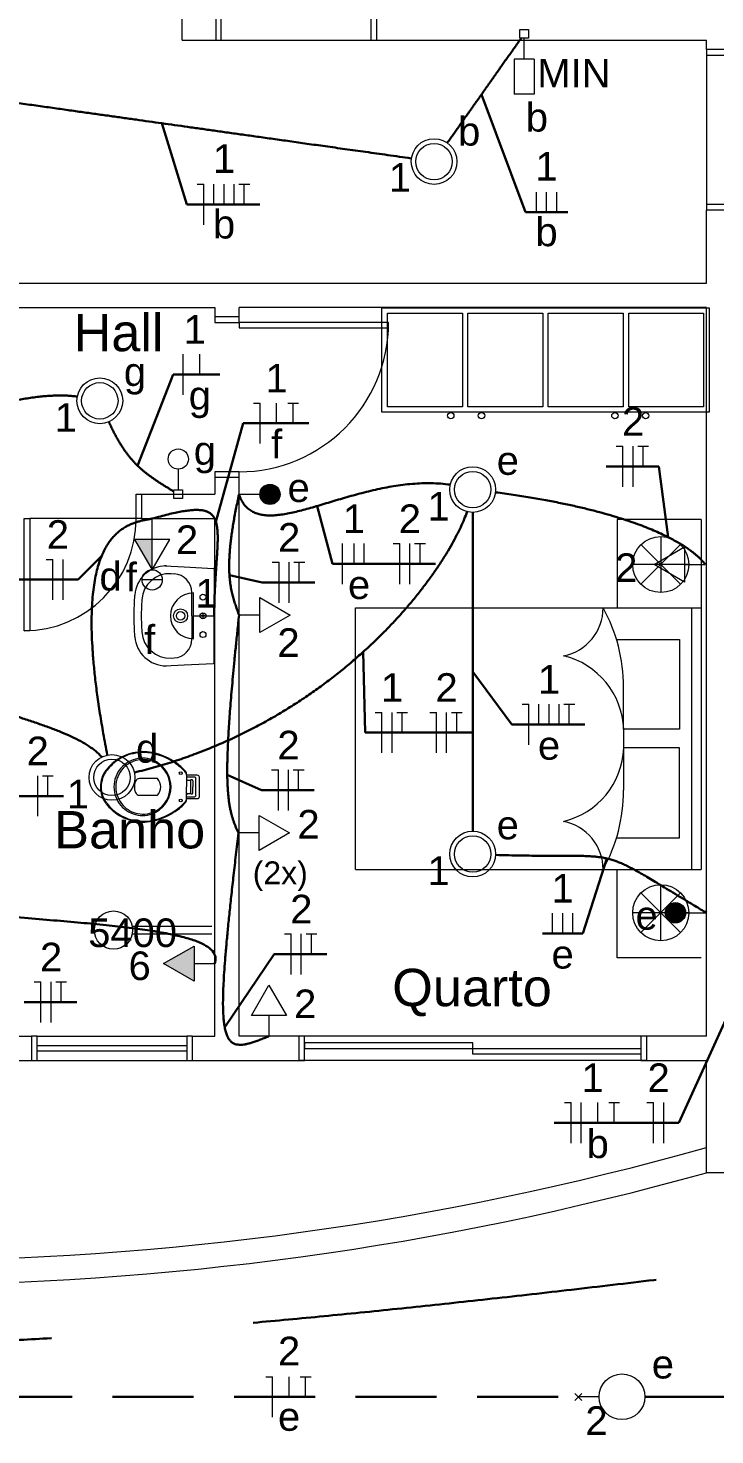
# Model space of a CAD drawing. Header units: inches. Extents: x 82 to 150, y -19 to 82.
# Drawn here: x 103.42 to 107.66, y 1.84 to 10.53 of the extents above; entities that cross this region are included whole.
import ezdxf
from ezdxf.enums import TextEntityAlignment as Align

# ---------------------------------------------------------------- set-up
doc = ezdxf.new("R2010")
doc.units = ezdxf.units.IN
doc.header["$MEASUREMENT"] = 0
doc.linetypes.add('Dashed', pattern=[0.75, 0.5, -0.25])
doc.linetypes.add('HIDDEN', pattern=[0.375, 0.25, -0.125])
for name, color, linetype, lineweight in [('BASE', 7, 'Continuous', 5), ('EL-Condutos', 8, 'Continuous', 30), ('EL-Fios', 1, 'Continuous', 20), ('EL-Textos fios', 7, 'Continuous', 30), ('EL-Textos pontos', 5, 'Continuous', 30), ('MOVEIS', 253, 'Continuous', 20), ('P-SIMBOL', 5, 'Continuous', 20), ('TEXTO', 7, 'Continuous', 20)]:
    doc.layers.add(name, color=color, linetype=linetype, lineweight=lineweight)
doc.styles.add('Arial', font='arial.ttf')

msp = doc.modelspace()

# ---------------------------------------------------------------- hatches: boundary and pattern name
at = {"layer": 'P-SIMBOL', "linetype": 'Continuous'}
for points in [[(104.9127, 7.7101), (104.9127, 7.6476), (104.8502, 7.6476), (104.8507, 7.6573), (104.8562, 7.6743), (104.8622, 7.6848), (104.8692, 7.6928), (104.8797, 7.7008), (104.8927, 7.7069), (104.9057, 7.7098), (104.9127, 7.7096)], [(104.9127, 7.5851), (104.9127, 7.6476), (104.8502, 7.6476), (104.8507, 7.638), (104.8562, 7.621), (104.8622, 7.6105), (104.8692, 7.6025), (104.8797, 7.5945), (104.8927, 7.5884), (104.9057, 7.5855), (104.9127, 7.5857)], [(104.9127, 7.7101), (104.9127, 7.6476), (104.9752, 7.6476), (104.9747, 7.6573), (104.9692, 7.6743), (104.9632, 7.6848), (104.9562, 7.6928), (104.9457, 7.7008), (104.9327, 7.7069), (104.9197, 7.7098), (104.9127, 7.7096)], [(104.9127, 7.5851), (104.9127, 7.6476), (104.9752, 7.6476), (104.9747, 7.638), (104.9692, 7.621), (104.9632, 7.6105), (104.9562, 7.6025), (104.9457, 7.5945), (104.9327, 7.5884), (104.9197, 7.5855), (104.9127, 7.5857)], [(104.1855, 7.3697), (104.1855, 7.1822), (104.0772, 7.3697)], [(107.4152, 5.1272), (107.4152, 5.0647), (107.3527, 5.0647), (107.3532, 5.0744), (107.3587, 5.0913), (107.3647, 5.1018), (107.3717, 5.1098), (107.3822, 5.1178), (107.3952, 5.124), (107.4082, 5.1268), (107.4152, 5.1267)], [(107.4152, 5.1272), (107.4152, 5.0647), (107.4777, 5.0647), (107.4772, 5.0744), (107.4717, 5.0913), (107.4657, 5.1018), (107.4587, 5.1098), (107.4482, 5.1178), (107.4352, 5.124), (107.4222, 5.1268), (107.4152, 5.1267)], [(107.4152, 5.0022), (107.4152, 5.0647), (107.3527, 5.0647), (107.3532, 5.055), (107.3587, 5.0381), (107.3647, 5.0276), (107.3717, 5.0196), (107.3822, 5.0116), (107.3952, 5.0054), (107.4082, 5.0026), (107.4152, 5.0027)], [(107.4152, 5.0022), (107.4152, 5.0647), (107.4777, 5.0647), (107.4772, 5.055), (107.4717, 5.0381), (107.4657, 5.0276), (107.4587, 5.0196), (107.4482, 5.0116), (107.4352, 5.0054), (107.4222, 5.0026), (107.4152, 5.0027)], [(104.4437, 4.8588), (104.2562, 4.7505), (104.4437, 4.6423)]]:
    msp.add_hatch(color=256, dxfattribs=at).paths.add_polyline_path(points)

# ---------------------------------------------------------------- linework, layer by layer
at = {"layer": 'BASE'}
for p, q in [((104.3697, 10.4522), (104.3697, 15.5637)), ((104.5777, 10.6022), (104.5777, 10.4522)), ((105.5697, 10.6022), (105.5697, 10.4522)), ((104.3697, 10.4522), (104.5777, 10.4522)), ((104.5777, 10.4522), (105.5697, 10.4522)), ((105.5697, 10.4522), (107.6062, 10.4522)), ((107.6062, 10.3947), (107.6062, 10.4522)), ((107.7562, 10.3947), (107.6062, 10.3947)), ((107.6062, 10.3947), (107.6062, 9.4022)), ((107.6062, 8.9522), (107.6062, 9.4022)), ((107.7562, 9.4022), (107.6062, 9.4022)), ((101.2027, 8.9522), (107.6062, 8.9522)), ((101.2027, 8.8022), (104.5717, 8.8022)), ((104.5717, 8.8022), (104.5717, 8.7447)), ((107.6062, 8.8022), (104.7217, 8.8022)), ((104.7217, 8.7447), (104.7217, 8.8022)), ((107.6062, 4.3022), (107.6062, 8.8022)), ((107.6062, 4.3022), (107.6062, 8.8022)), ((104.7217, 8.7447), (104.5717, 8.7447)), ((104.5717, 7.7522), (104.5717, 7.6482)), ((104.7217, 7.7522), (104.5717, 7.7522)), ((104.7217, 4.3022), (104.7217, 7.7522)), ((104.1217, 7.6482), (104.5717, 7.6482)), ((104.1217, 7.4982), (104.1217, 7.6482)), ((104.1217, 7.4982), (103.4297, 7.4982)), ((104.1217, 7.4982), (104.5717, 7.4982)), ((104.5717, 4.3022), (104.5717, 7.4982)), ((103.3027, 4.3022), (103.4412, 4.3022)), ((103.4412, 4.3022), (103.4412, 4.1522)), ((104.4332, 4.3022), (104.5717, 4.3022)), ((104.4332, 4.3022), (104.4332, 4.1522)), ((105.0912, 4.3022), (104.7217, 4.3022)), ((105.0912, 4.3022), (105.0912, 4.1522)), ((107.6062, 4.3022), (107.2372, 4.3022)), ((107.2372, 4.3022), (107.2372, 4.1522)), ((102.7257, 4.1522), (103.4412, 4.1522)), ((104.4332, 4.1522), (105.0912, 4.1522)), ((107.2372, 4.1522), (105.0912, 4.1522)), ((107.2372, 4.1522), (107.6062, 4.1522)), ((107.6062, 3.4602), (107.6062, 4.1522)), ((107.6062, 3.4602), (107.6062, 4.1522)), ((107.6062, 3.4602), (107.9237, 3.4602))]:
    msp.add_line(p, q, dxfattribs=at)
at = {"layer": 'BASE', "linetype": 'Continuous'}
for p, q in [((103.4757, 4.3022), (104.3987, 4.3022)), ((107.2022, 4.3022), (105.1257, 4.3022)), ((103.4757, 4.1522), (104.3987, 4.1522)), ((107.2022, 4.1522), (105.1257, 4.1522))]:
    msp.add_line(p, q, dxfattribs=at)
for points in [[(104.5777, 10.4522), (104.6122, 10.4522), (104.6122, 10.6022), (104.5777, 10.6022)], [(105.5697, 10.6022), (105.5352, 10.6022), (105.5352, 10.4522), (105.5697, 10.4522)], [(107.6062, 10.3947), (107.6062, 10.3597), (107.7562, 10.3597), (107.7562, 10.3947)], [(107.7562, 9.4022), (107.7562, 9.4367), (107.6062, 9.4367), (107.6062, 9.4022)], [(104.5717, 8.7447), (104.5717, 8.7097), (104.7217, 8.7097), (104.7217, 8.7447)], [(104.7217, 7.7522), (104.7217, 7.7867), (104.5717, 7.7867), (104.5717, 7.7522)], [(104.1217, 7.4982), (104.0872, 7.4982), (104.0872, 7.6482), (104.1217, 7.6482)], [(103.4412, 4.1522), (103.4757, 4.1522), (103.4757, 4.3022), (103.4412, 4.3022)], [(104.4332, 4.3022), (104.3987, 4.3022), (104.3987, 4.1522), (104.4332, 4.1522)], [(105.0912, 4.1522), (105.1257, 4.1522), (105.1257, 4.3022), (105.0912, 4.3022)], [(107.2372, 4.3022), (107.2022, 4.3022), (107.2022, 4.1522), (107.2372, 4.1522)]]:
    msp.add_lwpolyline(points, dxfattribs=at)
for points in [[(104.7217, 8.7097), (104.7217, 8.6752), (105.6447, 8.6752), (105.6447, 8.7097), (104.7217, 8.7097), (104.7217, 8.7097)], [(103.3947, 7.4982), (103.4297, 7.4982), (103.4297, 6.8062), (103.3947, 6.8062), (103.3947, 7.4982), (103.3947, 7.4982)], [(105.1257, 4.2272), (106.1642, 4.2272), (106.1642, 4.2622), (105.1257, 4.2622), (105.1257, 4.2272), (105.1257, 4.2272)], [(103.4757, 4.2447), (104.3987, 4.2447), (104.3987, 4.2102), (103.4757, 4.2102), (103.4757, 4.2447), (103.4757, 4.2447)], [(106.1642, 4.2272), (107.2022, 4.2272), (107.2022, 4.1927), (106.1642, 4.1927), (106.1642, 4.2272), (106.1642, 4.2272)]]:
    msp.add_lwpolyline(points, close=True, dxfattribs=at)
for centre, radius in [((104.7217, 8.7097), 0.923), ((103.3947, 7.4982), 0.6923)]:
    msp.add_arc(centre, radius, 270, 0, dxfattribs=at)
at = {"layer": 'BASE'}
for radius, start, end in [(18.558, 254.235, 285.765), (18.708, 254.364, 285.636)]:
    msp.add_arc((102.5642, 21.4757), radius, start, end, dxfattribs=at)
at = {"layer": 'EL-Condutos', "linetype": 'Continuous'}
for points in [[(106.0067, 9.8171), (106.0252, 9.8434), (106.0428, 9.8684), (106.0596, 9.8922), (106.0757, 9.9149), (106.091, 9.9366), (106.1057, 9.9575), (106.1199, 9.9776), (106.1337, 9.997), (106.147, 10.0159), (106.16, 10.0343), (106.1727, 10.0524), (106.1853, 10.0702), (106.1978, 10.0879), (106.2102, 10.1055), (106.2227, 10.1231), (106.2352, 10.1409), (106.248, 10.159), (106.261, 10.1775), (106.2743, 10.1964), (106.2881, 10.2158), (106.3023, 10.236), (106.3171, 10.2569), (106.3324, 10.2787), (106.3485, 10.3014), (106.3653, 10.3253), (106.383, 10.3503), (106.4016, 10.3766), (106.4211, 10.4043), (106.4417, 10.4335), (106.4635, 10.4643)], [(102.7057, 10.1553), (102.8506, 10.1349), (102.9868, 10.1158), (103.1148, 10.0977), (103.2353, 10.0808), (103.349, 10.0648), (103.4564, 10.0497), (103.5581, 10.0354), (103.6549, 10.0217), (103.7473, 10.0087), (103.836, 9.9963), (103.9215, 9.9842), (104.0045, 9.9725), (104.0857, 9.9611), (104.1656, 9.9499), (104.2449, 9.9387), (104.3242, 9.9276), (104.4041, 9.9163), (104.4852, 9.9049), (104.5683, 9.8932), (104.6538, 9.8812), (104.7424, 9.8687), (104.8348, 9.8557), (104.9316, 9.8421), (105.0334, 9.8278), (105.1408, 9.8126), (105.2544, 9.7966), (105.375, 9.7797), (105.503, 9.7617), (105.6391, 9.7425), (105.784, 9.7221)], [(101.7843, 7.7243), (101.9066, 7.7679), (102.0232, 7.8094), (102.1344, 7.8487), (102.2403, 7.886), (102.341, 7.9212), (102.4368, 7.9544), (102.5279, 7.9857), (102.6144, 8.015), (102.6965, 8.0424), (102.7743, 8.068), (102.8482, 8.0918), (102.9182, 8.1138), (102.9845, 8.1341), (103.0473, 8.1527), (103.1068, 8.1696), (103.1632, 8.1849), (103.2166, 8.1987), (103.2672, 8.2109), (103.3152, 8.2216), (103.3609, 8.2309), (103.4043, 8.2387), (103.4456, 8.2451), (103.485, 8.2503), (103.5228, 8.2541), (103.559, 8.2566), (103.594, 8.2579), (103.6277, 8.2581), (103.6605, 8.2571), (103.6925, 8.2549), (103.7238, 8.2518)], [(103.9177, 8.0948), (103.9294, 8.07), (103.941, 8.0464), (103.9525, 8.0239), (103.964, 8.0026), (103.9754, 7.9824), (103.9868, 7.9633), (103.9982, 7.945), (104.0096, 7.9277), (104.0212, 7.9113), (104.0327, 7.8956), (104.0444, 7.8807), (104.0563, 7.8664), (104.0683, 7.8529), (104.0804, 7.8398), (104.0928, 7.8273), (104.1054, 7.8153), (104.1183, 7.8037), (104.1314, 7.7924), (104.1449, 7.7814), (104.1587, 7.7707), (104.1728, 7.7602), (104.1873, 7.7498), (104.2022, 7.7395), (104.2175, 7.7292), (104.2333, 7.7188), (104.2496, 7.7084), (104.2664, 7.6978), (104.2837, 7.6871), (104.3015, 7.676), (104.3199, 7.6647)], [(104.7217, 6.9027), (104.7166, 6.917), (104.7114, 6.9313), (104.7064, 6.9456), (104.7014, 6.96), (104.6965, 6.9746), (104.6918, 6.9894), (104.6873, 7.0046), (104.683, 7.0202), (104.679, 7.0364), (104.6752, 7.0531), (104.6719, 7.0706), (104.6689, 7.0888), (104.6663, 7.1079), (104.6642, 7.1279), (104.6625, 7.149), (104.6614, 7.1712), (104.6609, 7.1946), (104.6609, 7.2193), (104.6616, 7.2454), (104.6629, 7.2729), (104.665, 7.302), (104.6678, 7.3327), (104.6714, 7.3651), (104.6759, 7.3994), (104.6811, 7.4355), (104.6873, 7.4737), (104.6944, 7.5138), (104.7025, 7.5562), (104.7116, 7.6007), (104.7217, 7.6476)], [(106.0253, 7.7078), (105.9666, 7.7139), (105.908, 7.7166), (105.8495, 7.716), (105.7913, 7.7125), (105.7334, 7.7065), (105.676, 7.6982), (105.6192, 7.6879), (105.563, 7.6761), (105.5077, 7.6629), (105.4532, 7.6488), (105.3998, 7.6339), (105.3474, 7.6188), (105.2963, 7.6036), (105.2466, 7.5887), (105.1983, 7.5743), (105.1515, 7.5609), (105.1064, 7.5488), (105.0631, 7.5382), (105.0217, 7.5294), (104.9823, 7.5229), (104.945, 7.5188), (104.9099, 7.5176), (104.8771, 7.5196), (104.8467, 7.5249), (104.8189, 7.5341), (104.7937, 7.5473), (104.7713, 7.565), (104.7518, 7.5874), (104.7352, 7.6148), (104.7217, 7.6476)], [(106.3051, 7.6601), (106.4143, 7.6448), (106.5173, 7.6287), (106.6143, 7.6118), (106.7055, 7.5941), (106.7911, 7.5759), (106.8711, 7.5571), (106.9458, 7.538), (107.0154, 7.5185), (107.08, 7.4988), (107.1399, 7.4791), (107.1951, 7.4593), (107.2459, 7.4396), (107.2924, 7.4201), (107.3348, 7.4009), (107.3733, 7.3821), (107.408, 7.3638), (107.4392, 7.346), (107.467, 7.329), (107.4915, 7.3128), (107.513, 7.2974), (107.5317, 7.283), (107.5476, 7.2698), (107.561, 7.2577), (107.5721, 7.2469), (107.581, 7.2375), (107.5878, 7.2295), (107.5929, 7.2232), (107.5963, 7.2186), (107.5982, 7.2157), (107.5988, 7.2147)], [(101.6925, 7.5428), (101.737, 7.4254), (101.7879, 7.316), (101.8447, 7.2144), (101.907, 7.1201), (101.9742, 7.0328), (102.046, 6.9521), (102.1217, 6.8777), (102.201, 6.8091), (102.2834, 6.746), (102.3683, 6.688), (102.4554, 6.6348), (102.544, 6.5859), (102.6339, 6.541), (102.7243, 6.4998), (102.815, 6.4618), (102.9054, 6.4266), (102.9951, 6.394), (103.0835, 6.3635), (103.1702, 6.3348), (103.2547, 6.3074), (103.3365, 6.281), (103.4152, 6.2553), (103.4902, 6.2298), (103.5612, 6.2043), (103.6275, 6.1782), (103.6888, 6.1513), (103.7446, 6.1231), (103.7943, 6.0933), (103.8376, 6.0616), (103.8738, 6.0275)], [(103.9086, 6.0401), (103.884, 6.1715), (103.8633, 6.2946), (103.8464, 6.4097), (103.833, 6.517), (103.823, 6.6168), (103.8162, 6.7094), (103.8124, 6.7951), (103.8116, 6.8741), (103.8135, 6.9468), (103.8179, 7.0134), (103.8247, 7.0741), (103.8338, 7.1294), (103.8449, 7.1794), (103.8578, 7.2244), (103.8725, 7.2648), (103.8888, 7.3007), (103.9064, 7.3325), (103.9252, 7.3605), (103.9451, 7.3849), (103.9659, 7.406), (103.9874, 7.4242), (104.0095, 7.4396), (104.0319, 7.4525), (104.0545, 7.4633), (104.0772, 7.4722), (104.0998, 7.4795), (104.122, 7.4854), (104.1439, 7.4904), (104.1651, 7.4945), (104.1855, 7.4982)], [(104.0766, 5.9305), (104.1939, 5.9611), (104.3079, 5.9953), (104.4186, 6.0331), (104.5261, 6.0741), (104.6303, 6.1181), (104.7312, 6.165), (104.8287, 6.2144), (104.923, 6.2662), (105.0139, 6.3201), (105.1014, 6.3759), (105.1856, 6.4333), (105.2663, 6.4922), (105.3437, 6.5524), (105.4178, 6.6135), (105.4883, 6.6754), (105.5555, 6.7378), (105.6192, 6.8005), (105.6795, 6.8634), (105.7363, 6.926), (105.7897, 6.9883), (105.8395, 7.0501), (105.8859, 7.1109), (105.9288, 7.1708), (105.9681, 7.2293), (106.0039, 7.2864), (106.0362, 7.3417), (106.0649, 7.3951), (106.0901, 7.4462), (106.1116, 7.495), (106.1296, 7.5411)], [(104.1855, 7.4982), (104.2368, 7.5121), (104.2838, 7.524), (104.3266, 7.5338), (104.3653, 7.5415), (104.4002, 7.547), (104.4315, 7.5504), (104.4593, 7.5515), (104.4838, 7.5505), (104.5053, 7.5471), (104.5238, 7.5414), (104.5396, 7.5335), (104.5529, 7.5231), (104.5638, 7.5104), (104.5725, 7.4952), (104.5792, 7.4776), (104.5842, 7.4575), (104.5875, 7.4349), (104.5894, 7.4097), (104.5901, 7.382), (104.5897, 7.3516), (104.5884, 7.3186), (104.5865, 7.283), (104.584, 7.2446), (104.5812, 7.2035), (104.5783, 7.1596), (104.5754, 7.113), (104.5728, 7.0635), (104.5706, 7.0111), (104.569, 6.9559), (104.5682, 6.8977)], [(106.164, 7.5371), (106.164, 7.4457), (106.164, 7.3596), (106.164, 7.2784), (106.164, 7.2018), (106.164, 7.1295), (106.164, 7.0609), (106.164, 6.9957), (106.164, 6.9336), (106.164, 6.8742), (106.164, 6.817), (106.164, 6.7618), (106.164, 6.7081), (106.164, 6.6555), (106.164, 6.6037), (106.164, 6.5522), (106.164, 6.5008), (106.164, 6.449), (106.164, 6.3964), (106.164, 6.3426), (106.164, 6.2874), (106.164, 6.2302), (106.164, 6.1708), (106.164, 6.1087), (106.164, 6.0436), (106.164, 5.975), (106.164, 5.9026), (106.164, 5.826), (106.164, 5.7449), (106.164, 5.6587), (106.164, 5.5673)], [(104.7217, 6.9026), (104.7115, 6.8047), (104.702, 6.7122), (104.6934, 6.6249), (104.6857, 6.5427), (104.6787, 6.4653), (104.6725, 6.3925), (104.667, 6.3243), (104.6623, 6.2603), (104.6583, 6.2004), (104.6551, 6.1445), (104.6525, 6.0922), (104.6506, 6.0435), (104.6495, 5.9982), (104.6489, 5.956), (104.649, 5.9168), (104.6498, 5.8803), (104.6511, 5.8465), (104.6531, 5.8151), (104.6557, 5.7859), (104.6588, 5.7587), (104.6625, 5.7334), (104.6667, 5.7097), (104.6714, 5.6875), (104.6767, 5.6666), (104.6825, 5.6468), (104.6887, 5.6279), (104.6954, 5.6097), (104.7026, 5.592), (104.7102, 5.5747), (104.7182, 5.5575)], [(104.5717, 4.7505), (104.5754, 4.7921), (104.557, 4.8287), (104.5177, 4.8608), (104.4586, 4.889), (104.3806, 4.9136), (104.2849, 4.9353), (104.1725, 4.9546), (104.0445, 4.972), (103.9019, 4.988), (103.7458, 5.0031), (103.5773, 5.0178), (103.3974, 5.0327), (103.2072, 5.0483), (103.0077, 5.0651), (102.8001, 5.0836), (102.5853, 5.1043), (102.3645, 5.1277), (102.1387, 5.1544), (101.9089, 5.1849), (101.6763, 5.2197), (101.4419, 5.2593), (101.2067, 5.3042), (100.9718, 5.355), (100.7383, 5.4122), (100.5073, 5.4762), (100.2797, 5.5476), (100.0567, 5.627), (99.8393, 5.7148), (99.6286, 5.8115), (99.4257, 5.9177)], [(104.7182, 5.5575), (104.7023, 5.4217), (104.6879, 5.2952), (104.6748, 5.1776), (104.6631, 5.0687), (104.6529, 4.9682), (104.6442, 4.8757), (104.6369, 4.791), (104.6311, 4.7138), (104.6268, 4.6437), (104.624, 4.5805), (104.6227, 4.5239), (104.6229, 4.4736), (104.6248, 4.4293), (104.6281, 4.3907), (104.6331, 4.3574), (104.6396, 4.3292), (104.6478, 4.3058), (104.6576, 4.287), (104.669, 4.2723), (104.682, 4.2615), (104.6968, 4.2543), (104.7132, 4.2504), (104.7312, 4.2495), (104.751, 4.2513), (104.7726, 4.2555), (104.7958, 4.2618), (104.8208, 4.2699), (104.8476, 4.2796), (104.8761, 4.2904), (104.9065, 4.3022)], [(106.3049, 5.4218), (106.3865, 5.4196), (106.4609, 5.418), (106.5287, 5.4171), (106.5903, 5.4167), (106.6462, 5.4165), (106.6969, 5.4166), (106.7429, 5.4166), (106.7846, 5.4164), (106.8226, 5.416), (106.8573, 5.4151), (106.8892, 5.4135), (106.9188, 5.4112), (106.9465, 5.408), (106.9729, 5.4037), (106.9985, 5.3982), (107.0236, 5.3914), (107.0489, 5.3829), (107.0748, 5.3728), (107.1017, 5.3609), (107.1301, 5.347), (107.1606, 5.3309), (107.1936, 5.3126), (107.2296, 5.2918), (107.2691, 5.2683), (107.3126, 5.2422), (107.3605, 5.2131), (107.4133, 5.181), (107.4716, 5.1456), (107.5357, 5.1069), (107.6062, 5.0647)]]:
    msp.add_spline(points, degree=3, dxfattribs=at)
at = {"layer": 'EL-Condutos', "linetype": 'HIDDEN', "ltscale": 10}
msp.add_spline([(97.3678, 2.9845), (97.6934, 2.9005), (98.0145, 2.8233), (98.3321, 2.7526), (98.6471, 2.6886), (98.9604, 2.6309), (99.2729, 2.5796), (99.5855, 2.5346), (99.8992, 2.4957), (100.2148, 2.4628), (100.5334, 2.4359), (100.8557, 2.4149), (101.1828, 2.3996), (101.5156, 2.3901), (101.8549, 2.386), (102.2017, 2.3875), (102.557, 2.3944), (102.9215, 2.4065), (103.2963, 2.4238), (103.6823, 2.4462), (104.0804, 2.4736), (104.4914, 2.5059), (104.9164, 2.5431), (105.3563, 2.5849), (105.8119, 2.6313), (106.2842, 2.6823), (106.7741, 2.7376), (107.2825, 2.7973), (107.8104, 2.8612), (108.3586, 2.9293), (108.9281, 3.0014)], degree=3, dxfattribs=at)
at = {"layer": 'EL-Condutos', "linetype": 'Dashed'}
for points in [[(103.1907, 2.0756), (103.3475, 2.0756), (103.4953, 2.0756), (103.6345, 2.0756), (103.7661, 2.0756), (103.8907, 2.0756), (104.0089, 2.0756), (104.1216, 2.0756), (104.2294, 2.0756), (104.3331, 2.0756), (104.4333, 2.0756), (104.5308, 2.0756), (104.6263, 2.0756), (104.7205, 2.0756), (104.8141, 2.0756), (104.9079, 2.0756), (105.0025, 2.0756), (105.0986, 2.0756), (105.1971, 2.0756), (105.2985, 2.0756), (105.4036, 2.0756), (105.5132, 2.0756), (105.6278, 2.0756), (105.7484, 2.0756), (105.8755, 2.0756), (106.0098, 2.0756), (106.1522, 2.0756), (106.3032, 2.0756), (106.4637, 2.0756), (106.6343, 2.0756), (106.8158, 2.0756)], [(107.229, 2.0756), (107.3858, 2.0756), (107.5336, 2.0756), (107.6728, 2.0756), (107.8044, 2.0756), (107.929, 2.0756), (108.0472, 2.0756), (108.1599, 2.0756), (108.2677, 2.0756), (108.3714, 2.0756), (108.4716, 2.0756), (108.5691, 2.0756), (108.6646, 2.0756), (108.7588, 2.0756), (108.8524, 2.0756), (108.9462, 2.0756), (109.0408, 2.0756), (109.1369, 2.0756), (109.2354, 2.0756), (109.3368, 2.0756), (109.4419, 2.0756), (109.5515, 2.0756), (109.6661, 2.0756), (109.7867, 2.0756), (109.9138, 2.0756), (110.0481, 2.0756), (110.1905, 2.0756), (110.3415, 2.0756), (110.502, 2.0756), (110.6726, 2.0756), (110.8541, 2.0756)]]:
    msp.add_spline(points, degree=3, dxfattribs=at)
at = {"layer": 'EL-Fios', "color": 5}
for p, q in [((104.4625, 9.562), (104.5042, 9.562)), ((104.5042, 9.312), (104.5042, 9.562)), ((104.5667, 9.437), (104.5667, 9.562)), ((104.6292, 9.437), (104.6292, 9.562)), ((104.6917, 9.437), (104.6917, 9.562)), ((104.7208, 9.562), (104.7875, 9.562)), ((104.7542, 9.437), (104.7542, 9.562)), ((106.5572, 9.3893), (106.5572, 9.5143)), ((106.6197, 9.3893), (106.6197, 9.5143)), ((106.6822, 9.3893), (106.6822, 9.5143)), ((104.3777, 8.2626), (104.3777, 8.5126)), ((104.4795, 8.3876), (104.4795, 8.5126)), ((104.8103, 8.2115), (104.852, 8.2115)), ((104.852, 7.9615), (104.852, 8.2115)), ((104.9538, 8.0865), (104.9538, 8.2115)), ((105.0223, 8.2115), (105.089, 8.2115)), ((105.0557, 8.0865), (105.0557, 8.2115)), ((107.05, 7.9444), (107.0916, 7.9444)), ((107.0916, 7.6944), (107.0916, 7.9444)), ((107.1541, 7.6944), (107.1541, 7.9444)), ((107.1833, 7.9444), (107.25, 7.9444)), ((107.2166, 7.8194), (107.2166, 7.9444)), ((105.3607, 7.0939), (105.3607, 7.3439)), ((105.4313, 7.2189), (105.4313, 7.3439)), ((105.4938, 7.2189), (105.4938, 7.3439)), ((105.672, 7.3439), (105.7137, 7.3439)), ((105.7137, 7.0939), (105.7137, 7.3439)), ((105.7762, 7.0939), (105.7762, 7.3439)), ((105.8053, 7.3439), (105.872, 7.3439)), ((105.8387, 7.2189), (105.8387, 7.3439)), ((103.5309, 7.2462), (103.5726, 7.2462)), ((103.5726, 6.9962), (103.5726, 7.2462)), ((103.6351, 6.9962), (103.6351, 7.2462)), ((104.9269, 7.229), (104.9686, 7.229)), ((104.9686, 6.979), (104.9686, 7.229)), ((105.0311, 6.979), (105.0311, 7.229)), ((105.0603, 7.229), (105.1269, 7.229)), ((105.0936, 7.104), (105.0936, 7.229)), ((106.4685, 6.3518), (106.5102, 6.3518)), ((106.5102, 6.1018), (106.5102, 6.3518)), ((106.5727, 6.2268), (106.5727, 6.3518)), ((106.6352, 6.2268), (106.6352, 6.3518)), ((106.6977, 6.2268), (106.6977, 6.3518)), ((106.7269, 6.3518), (106.7935, 6.3518)), ((106.7602, 6.2268), (106.7602, 6.3518)), ((105.5619, 6.3017), (105.6036, 6.3017)), ((105.6036, 6.0517), (105.6036, 6.3017)), ((105.6661, 6.0517), (105.6661, 6.3017)), ((105.6952, 6.3017), (105.7619, 6.3017)), ((105.7286, 6.1767), (105.7286, 6.3017)), ((105.8987, 6.3017), (105.9404, 6.3017)), ((105.9404, 6.0517), (105.9404, 6.3017)), ((106.0029, 6.0517), (106.0029, 6.3017)), ((106.0321, 6.3017), (106.0987, 6.3017)), ((106.0654, 6.1767), (106.0654, 6.3017)), ((103.4792, 5.6601), (103.4792, 5.9101)), ((103.5084, 5.9101), (103.5751, 5.9101)), ((103.5417, 5.7851), (103.5417, 5.9101)), ((104.923, 5.9462), (104.9646, 5.9462)), ((104.9646, 5.6962), (104.9646, 5.9462)), ((105.0271, 5.6962), (105.0271, 5.9462)), ((105.0563, 5.9462), (105.123, 5.9462)), ((105.0896, 5.8212), (105.0896, 5.9462)), ((106.6569, 4.9374), (106.6569, 5.0624)), ((106.7194, 4.9374), (106.7194, 5.0624)), ((106.7819, 4.9374), (106.7819, 5.0624)), ((105.0019, 4.9338), (105.0436, 4.9338)), ((105.0436, 4.6838), (105.0436, 4.9338)), ((105.1061, 4.6838), (105.1061, 4.9338)), ((105.1353, 4.9338), (105.2019, 4.9338)), ((105.1686, 4.8088), (105.1686, 4.9338)), ((103.4575, 4.6379), (103.4991, 4.6379)), ((103.4991, 4.3879), (103.4991, 4.6379)), ((103.5616, 4.3879), (103.5616, 4.6379)), ((103.5908, 4.6379), (103.6575, 4.6379)), ((103.6241, 4.5129), (103.6241, 4.6379)), ((106.7296, 3.8928), (106.7712, 3.8928)), ((106.7712, 3.6428), (106.7712, 3.8928)), ((106.8337, 3.6428), (106.8337, 3.8928)), ((106.9356, 3.7678), (106.9356, 3.8928)), ((107.0041, 3.8928), (107.0708, 3.8928)), ((107.0374, 3.7678), (107.0374, 3.8928)), ((107.2388, 3.8928), (107.2805, 3.8928)), ((107.2805, 3.6428), (107.2805, 3.8928)), ((107.343, 3.6428), (107.343, 3.8928)), ((104.8873, 2.2006), (104.929, 2.2006)), ((104.929, 1.9506), (104.929, 2.2006)), ((105.0308, 2.0756), (105.0308, 2.2006)), ((105.0993, 2.2006), (105.166, 2.2006)), ((105.1327, 2.0756), (105.1327, 2.2006))]:
    msp.add_line(p, q, dxfattribs=at)
at = {"layer": 'EL-Textos fios'}
for p, q in [((106.2181, 10.1167), (106.4888, 9.3893)), ((104.2449, 9.9387), (104.4, 9.437)), ((104.4, 9.437), (104.85, 9.437)), ((106.4888, 9.3893), (106.7505, 9.3893)), ((104.0956, 7.8247), (104.3152, 8.3876)), ((104.3152, 8.3876), (104.6038, 8.3876)), ((104.5792, 7.4776), (104.7478, 8.0865)), ((104.7478, 8.0865), (105.1515, 8.0865)), ((107.3125, 7.8194), (106.9875, 7.8194)), ((107.3701, 7.3837), (107.3125, 7.8194)), ((105.2034, 7.5758), (105.2982, 7.2189)), ((103.8728, 7.2654), (103.7281, 7.1212)), ((105.2982, 7.2189), (105.9345, 7.2189)), ((104.6625, 7.149), (104.8644, 7.104)), ((103.7281, 7.1212), (102.9592, 7.1212)), ((104.8644, 7.104), (105.1894, 7.104)), ((105.4883, 6.6754), (105.4994, 6.1767)), ((106.164, 6.5522), (106.406, 6.2268)), ((105.4994, 6.1767), (106.1612, 6.1767)), ((106.406, 6.2268), (106.856, 6.2268)), ((104.649, 5.9168), (104.8605, 5.8212)), ((104.8605, 5.8212), (105.1855, 5.8212)), ((108.3874, 5.8654), (107.436, 3.7678)), ((103.3126, 5.7851), (103.6376, 5.7851)), ((106.9923, 5.3997), (106.8444, 4.9374)), ((106.8444, 4.9374), (106.5944, 4.9374)), ((104.6331, 4.3574), (104.9394, 4.8088)), ((104.9394, 4.8088), (105.2644, 4.8088)), ((103.395, 4.5129), (103.72, 4.5129)), ((107.436, 3.7678), (106.6671, 3.7678))]:
    msp.add_line(p, q, dxfattribs=at)
at = {"layer": 'MOVEIS'}
for p, q in [((107.0552, 7.4932), (107.0552, 6.9472)), ((107.5747, 7.4932), (107.0552, 7.4932)), ((107.5747, 7.4932), (107.5747, 5.3322)), ((107.5747, 7.4932), (107.5747, 7.3147)), ((107.3247, 7.3877), (107.3247, 7.0417)), ((107.4472, 7.0927), (107.2027, 7.3372)), ((107.4472, 7.3372), (107.2027, 7.0927)), ((107.4977, 7.2147), (107.1517, 7.2147)), ((104.2632, 7.2062), (104.3837, 7.2002)), ((104.2732, 7.2062), (104.2632, 7.2062)), ((104.3032, 7.1582), (104.3207, 7.1572)), ((104.3837, 7.2002), (104.5632, 7.1907)), ((104.5682, 7.1852), (104.5682, 6.8977)), ((104.4302, 6.8977), (104.4302, 7.0417)), ((104.4302, 6.8977), (104.4302, 6.7532)), ((104.5107, 6.8977), (104.4877, 6.8977)), ((104.4992, 6.9092), (104.4992, 6.8862)), ((104.5682, 6.6102), (104.5682, 6.8977)), ((105.4402, 5.3322), (105.4402, 6.9472)), ((105.4402, 6.9472), (107.5747, 6.9472)), ((107.5172, 5.3322), (107.5172, 6.9472)), ((107.0512, 6.7527), (107.4412, 6.7527)), ((107.4412, 6.7527), (107.4412, 6.1972)), ((104.3032, 6.6372), (104.3207, 6.6382)), ((104.3837, 6.5952), (104.5632, 6.6042)), ((104.2632, 6.5892), (104.3837, 6.5952)), ((107.0947, 6.1972), (107.0947, 6.4582)), ((107.4412, 6.1972), (107.0947, 6.1972)), ((107.0947, 6.1972), (107.0947, 5.8212)), ((107.4412, 6.0822), (107.0947, 6.0822)), ((107.4412, 5.5267), (107.4412, 6.0822)), ((104.3967, 5.9217), (104.3967, 5.9277)), ((104.3967, 5.9142), (104.3967, 5.9217)), ((104.3967, 5.9142), (104.3967, 5.8417)), ((104.4637, 5.9142), (104.3967, 5.9142)), ((104.2187, 5.8932), (104.1082, 5.8932)), ((104.4472, 5.9027), (104.3967, 5.9027)), ((104.3967, 5.7697), (104.3967, 5.8417)), ((104.4057, 5.8837), (104.4187, 5.8837)), ((104.4237, 5.8417), (104.4237, 5.8827)), ((104.4237, 5.8007), (104.4237, 5.8417)), ((104.4367, 5.8782), (104.4367, 5.8417)), ((104.4367, 5.8057), (104.4367, 5.8417)), ((104.4557, 5.8417), (104.4557, 5.8937)), ((104.4557, 5.7902), (104.4557, 5.8417)), ((104.4772, 5.8417), (104.4772, 5.9012)), ((104.4772, 5.7827), (104.4772, 5.8417)), ((104.1082, 5.7907), (104.2187, 5.7907)), ((104.3967, 5.7812), (104.4472, 5.7812)), ((104.3967, 5.7697), (104.4637, 5.7697)), ((104.3967, 5.7622), (104.3967, 5.7697)), ((104.3967, 5.7557), (104.3967, 5.7622)), ((104.4057, 5.8002), (104.4187, 5.8002)), ((107.0512, 5.5267), (107.4412, 5.5267)), ((105.4402, 5.3322), (107.5747, 5.3322)), ((107.0552, 4.7862), (107.0552, 5.3322)), ((107.3247, 4.8917), (107.3247, 5.2377)), ((107.4472, 4.9422), (107.2027, 5.1872)), ((107.4472, 5.1872), (107.2027, 4.9422)), ((107.4977, 5.0647), (107.1517, 5.0647)), ((104.5532, 4.9807), (104.0627, 4.9807)), ((104.0627, 4.9347), (104.5532, 4.9347)), ((107.5747, 4.7862), (107.0552, 4.7862))]:
    msp.add_line(p, q, dxfattribs=at)
for points in [[(107.6232, 8.8002), (107.6232, 8.1542), (105.6037, 8.1542), (105.6037, 8.8002), (107.6232, 8.8002), (107.6232, 8.8002)], [(106.1002, 8.7657), (106.1002, 8.1887), (105.6387, 8.1887), (105.6387, 8.7657), (106.1002, 8.7657), (106.1002, 8.7657)], [(106.5962, 8.7657), (106.5962, 8.1887), (106.1347, 8.1887), (106.1347, 8.7657), (106.5962, 8.7657), (106.5962, 8.7657)], [(107.0922, 8.7657), (107.0922, 8.1887), (106.6307, 8.1887), (106.6307, 8.7657), (107.0922, 8.7657), (107.0922, 8.7657)], [(107.5882, 8.7657), (107.5882, 8.1887), (107.1267, 8.1887), (107.1267, 8.7657), (107.5882, 8.7657), (107.5882, 8.7657)]]:
    msp.add_lwpolyline(points, close=True, dxfattribs=at)
for centre, radius in [((106.0287, 8.1332), 0.0196), ((106.2182, 8.1332), 0.0196), ((107.0417, 8.1332), 0.0196), ((107.2312, 8.1332), 0.0196), ((107.3247, 7.2147), 0.1731), ((104.4992, 7.0132), 0.0185), ((104.3607, 6.8977), 0.0433), ((104.3607, 6.8977), 0.026), ((104.4992, 6.8977), 0.0185), ((104.4992, 6.7822), 0.0185), ((104.3617, 5.9262), 0.00865), ((104.3617, 5.7577), 0.00865), ((107.3247, 5.0647), 0.1731), ((103.9467, 4.9577), 0.1181)]:
    msp.add_circle(centre, radius, dxfattribs=at)
for centre, radius, start, end in [((104.2732, 7.0102), 0.1961, 90, 175.302), ((104.2942, 6.9852), 0.1731, 87.0582, 176.284), ((104.3147, 7.0417), 0.1154, 0, 87.0582), ((104.5627, 7.1852), 0.00577, 0, 87.0582), ((105.6417, 6.8977), 1.5696, 175.302, 180), ((105.6417, 6.8977), 1.5235, 176.284, 180), ((105.6417, 6.8977), 1.5696, 180, 184.698), ((105.6417, 6.8977), 1.5235, 180, 183.716), ((106.6672, 6.9472), 0.3019, 281.064, 0.05048), ((106.0827, 6.4582), 1.0124, 0, 28.8881), ((104.2942, 6.8102), 0.1731, 183.716, 272.942), ((104.2732, 6.7852), 0.1961, 184.698, 270), ((104.3147, 6.7532), 0.1154, 272.942, 0), ((104.5627, 6.6102), 0.00577, 272.942, 0), ((106.6122, 6.1802), 0.4841, 2.06427, 76.5578), ((106.6122, 6.0997), 0.4841, 283.442, 357.936), ((104.1437, 5.7547), 0.3093, 121.681, 141.84), ((104.1437, 5.7547), 0.3041, 121.686, 141.83), ((104.1287, 5.7727), 0.2861, 96.483, 121.073), ((104.1287, 5.7727), 0.281, 96.4778, 121.067), ((104.1282, 5.8382), 0.1806, 100.028, 138.778), ((104.1277, 5.8442), 0.1658, 100.808, 136.926), ((104.1307, 5.7787), 0.2807, 73.2378, 97.0453), ((104.1287, 5.8427), 0.1675, 60.1948, 101.066), ((104.1272, 5.8507), 0.1682, 59.7019, 100.446), ((104.1307, 5.7787), 0.2755, 84.2407, 97.0506), ((104.1102, 5.6742), 0.3816, 55.8497, 82.7065), ((104.1237, 5.8412), 0.1781, 0.24878, 60.3441), ((104.1102, 5.6742), 0.3868, 55.8476, 74.7475), ((104.1182, 5.6892), 0.3697, 41.9479, 55.5381), ((104.0377, 5.8422), 0.1719, 143.002, 180.128), ((104.0377, 5.8422), 0.1667, 143.02, 180.128), ((104.1262, 5.8422), 0.1768, 139.336, 180.055), ((104.1252, 5.8437), 0.164, 136.228, 180.664), ((104.1282, 5.8422), 0.168, 359.888, 60.0886), ((104.1182, 5.6892), 0.3645, 40.7546, 55.5359), ((104.3847, 5.9282), 0.0117, 358.309, 45.2439), ((104.3857, 5.9207), 0.0109, 6.98801, 38.6516), ((104.4637, 5.9002), 0.0136, 3.68018, 91.2989), ((104.0377, 5.8417), 0.1719, 179.872, 216.998), ((104.0377, 5.8417), 0.1667, 179.872, 216.98), ((104.1262, 5.8417), 0.1768, 179.945, 220.664), ((104.1252, 5.8402), 0.164, 179.336, 223.772), ((104.1732, 5.8417), 0.0976, 159.222, 200.778), ((104.1077, 5.8652), 0.0278, 89.1095, 156.49), ((104.1237, 5.8427), 0.1781, 299.656, 359.751), ((104.1282, 5.8417), 0.168, 299.911, 0.11224), ((104.1592, 5.8417), 0.0788, 319.312, 40.6882), ((104.4062, 5.8932), 0.0096, 184.718, 267.985), ((104.4177, 5.8972), 0.0137, 274.052, 294.02), ((104.4282, 5.8702), 0.0151, 70.6125, 109.658), ((104.4307, 5.8782), 0.00683, 43.936, 67.4017), ((104.4292, 5.8787), 0.00769, 357.957, 36.1023), ((104.4477, 5.8942), 0.0084, 358.275, 91.725), ((106.0827, 5.8212), 1.0124, 331.112, 0), ((104.1437, 5.9292), 0.3093, 218.16, 238.319), ((104.1437, 5.9292), 0.3041, 218.17, 238.314), ((104.1077, 5.8182), 0.0278, 203.51, 270.891), ((104.1182, 5.9942), 0.3645, 304.464, 319.245), ((104.1182, 5.9942), 0.3697, 304.462, 318.052), ((104.3847, 5.7557), 0.0117, 314.756, 1.69141), ((104.3857, 5.7632), 0.0109, 321.348, 353.012), ((104.4062, 5.7907), 0.0096, 92.0149, 175.282), ((104.4177, 5.7867), 0.0137, 65.9796, 85.9479), ((104.4282, 5.8132), 0.0151, 250.342, 289.388), ((104.4307, 5.8057), 0.00683, 292.598, 316.064), ((104.4292, 5.8052), 0.00769, 323.898, 2.04285), ((104.4477, 5.7897), 0.0084, 268.275, 1.72504), ((104.4637, 5.7832), 0.0136, 268.701, 356.32), ((104.1287, 5.9112), 0.2861, 238.927, 263.517), ((104.1287, 5.9112), 0.281, 238.933, 263.522), ((104.1282, 5.8457), 0.1806, 221.222, 259.972), ((104.1277, 5.8397), 0.1658, 223.074, 259.192), ((104.1287, 5.8412), 0.1675, 258.934, 299.805), ((104.1272, 5.8332), 0.1682, 259.554, 300.298), ((104.1102, 6.0097), 0.3816, 277.293, 304.15), ((104.1102, 6.0097), 0.3868, 285.252, 304.152), ((104.1307, 5.9052), 0.2807, 262.955, 286.762), ((104.1307, 5.9052), 0.2755, 262.949, 275.759), ((106.6672, 5.3322), 0.3019, 359.95, 78.936)]:
    msp.add_arc(centre, radius, start, end, dxfattribs=at)
at = {"layer": 'P-SIMBOL'}
for p, q in [((106.4554, 10.5169), (106.5084, 10.5169)), ((106.4554, 10.4639), (106.4554, 10.5169)), ((106.5084, 10.5169), (106.5084, 10.4639)), ((106.5084, 10.4639), (106.4554, 10.4639)), ((106.4819, 10.3354), (106.4819, 10.4639)), ((106.5434, 10.3354), (106.4204, 10.3354)), ((106.5434, 10.3354), (106.4204, 10.3354)), ((106.4204, 10.3354), (106.4204, 10.1189)), ((106.4204, 10.3354), (106.4204, 10.1189)), ((106.5434, 10.3354), (106.5434, 10.1189)), ((106.5434, 10.3354), (106.5434, 10.1189)), ((106.5434, 10.1189), (106.4204, 10.1189)), ((106.5434, 10.1189), (106.4204, 10.1189)), ((104.3467, 7.8032), (104.3467, 7.6747)), ((104.3202, 7.6747), (104.3732, 7.6747)), ((104.3202, 7.6217), (104.3202, 7.6747)), ((104.3732, 7.6747), (104.3732, 7.6217)), ((104.8502, 7.6476), (104.7217, 7.6476)), ((104.9127, 7.7101), (104.9127, 7.5851)), ((104.3732, 7.6217), (104.3202, 7.6217)), ((104.1855, 7.3697), (104.1855, 7.4982)), ((104.0772, 7.3697), (104.1855, 7.1822)), ((104.2937, 7.3697), (104.0772, 7.3697)), ((104.1855, 7.1822), (104.1855, 7.3697)), ((104.1855, 7.1822), (104.2937, 7.3697)), ((107.2832, 7.2147), (107.4707, 7.323)), ((107.4707, 7.323), (107.4707, 7.1065)), ((107.4707, 7.1065), (107.2832, 7.2147)), ((107.4707, 7.2147), (107.5988, 7.2147)), ((104.248, 7.1197), (104.123, 7.1197)), ((104.4397, 6.7565), (104.4397, 7.039)), ((104.8497, 7.0109), (105.0372, 6.9026)), ((104.8497, 6.7944), (104.8497, 7.0109)), ((104.4397, 6.8977), (104.5682, 6.8977)), ((104.8497, 6.9026), (104.7217, 6.9026)), ((105.0372, 6.9026), (104.8497, 6.7944)), ((104.8462, 5.4493), (104.8462, 5.6658)), ((104.8462, 5.6658), (105.0337, 5.5575)), ((104.8462, 5.5575), (104.7182, 5.5575)), ((105.0337, 5.5575), (104.8462, 5.4493)), ((107.4152, 5.0022), (107.4152, 5.1272)), ((107.4777, 5.0647), (107.6062, 5.0647)), ((104.2562, 4.7505), (104.4437, 4.8588)), ((104.4437, 4.8588), (104.4437, 4.6423)), ((104.4437, 4.6423), (104.2562, 4.7505)), ((104.4437, 4.7505), (104.5717, 4.7505)), ((104.7982, 4.4302), (104.9065, 4.6177)), ((104.9065, 4.6177), (105.0147, 4.4302)), ((105.0147, 4.4302), (104.7982, 4.4302)), ((104.9065, 4.4302), (104.9065, 4.3022)), ((106.7947, 2.0966), (106.8368, 2.0546)), ((106.7949, 2.0545), (106.8367, 2.0968)), ((106.9443, 2.0761), (106.8158, 2.0756))]:
    msp.add_line(p, q, dxfattribs=at)
for centre, radius in [((105.9256, 9.7022), 0.1412), ((105.9256, 9.7022), 0.1125), ((103.8622, 8.2252), 0.1412), ((103.8622, 8.2252), 0.1125), ((104.3467, 7.8657), 0.0625), ((106.164, 7.6772), 0.1412), ((106.164, 7.6772), 0.1125), ((104.9127, 7.6476), 0.0625), ((104.1855, 7.1197), 0.0625), ((103.9372, 5.9002), 0.1412), ((103.9372, 5.9002), 0.1125), ((106.164, 5.4272), 0.1412), ((106.164, 5.4272), 0.1125), ((107.4152, 5.0647), 0.0625), ((107.0853, 2.0766), 0.1412)]:
    msp.add_circle(centre, radius, dxfattribs=at)
msp.add_arc((104.4397, 6.8977), 0.1412, 90, 270, dxfattribs=at)

# ---------------------------------------------------------------- texts
at = {"layer": 'EL-Textos pontos', "char_height": 0.1765, "attachment_point": 8, "line_spacing_factor": 0.798, "style": 'Arial'}
for s, insert, width in [('MIN', (106.7882, 10.16), 0.921629), ('b', (106.5602, 9.885), 0.279631), ('b', (106.1422, 9.7985), 0.279631), ('1', (105.7152, 9.5165), 0.279631), ('e', (107.3377, 2.187), 0.279631), ('2', (106.9282, 1.8415), 0.279631)]:
    msp.add_mtext(s, dxfattribs=dict(at, insert=insert, width=width))
at = {"layer": 'TEXTO', "style": 'Arial'}
for s, height, p in [('Hall', 0.23076, (103.9782, 8.4622)), ('1', 0.1765, (104.4482, 8.5247)), ('g', 0.1765, (104.0792, 8.2632)), ('1', 0.1765, (104.9537, 8.2237)), ('g', 0.1765, (104.4797, 8.1177)), ('1', 0.1765, (103.6522, 7.9812)), ('2', 0.1765, (107.1542, 7.9567)), ('f', 0.1765, (104.9537, 7.8167)), ('e', 0.1765, (106.3807, 7.7152)), ('1', 0.1765, (105.9537, 7.4332)), ('1', 0.1765, (105.4312, 7.3562)), ('2', 0.1765, (105.7762, 7.3562)), ('2', 0.1765, (103.6037, 7.2587)), ('2', 0.1765, (105.0312, 7.2412)), ('2', 0.1765, (104.4007, 7.2267)), ('d', 0.1765, (103.9287, 7.0012)), ('f', 0.1765, (104.0562, 6.9952)), ('2', 0.1765, (107.1117, 7.0542)), ('1', 0.1765, (104.5212, 6.8962)), ('e', 0.1765, (105.4627, 6.9487)), ('f', 0.1765, (104.1707, 6.6102)), ('2', 0.1765, (105.0272, 6.5917)), ('1', 0.1765, (105.6662, 6.3142)), ('2', 0.1765, (106.0027, 6.3142)), ('1', 0.1765, (106.6352, 6.3642)), ('d', 0.1765, (104.1542, 5.9382)), ('2', 0.1765, (105.0272, 5.9587)), ('2', 0.1765, (103.4792, 5.9227)), ('e', 0.1765, (106.6352, 5.9567)), ('1', 0.1765, (103.7272, 5.6562)), ('Banho', 0.23076, (104.0467, 5.3927)), ('2', 0.1765, (105.1507, 5.4702)), ('e', 0.1765, (106.3807, 5.4652)), ('1', 0.1765, (105.9537, 5.1832)), ('1', 0.1765, (106.7192, 5.0747)), ('2', 0.1765, (105.1062, 4.9462)), ('5400', 0.1765, (104.0647, 4.8002)), ('2', 0.1765, (103.5617, 4.6502)), ('6', 0.1765, (104.1082, 4.5962)), ('e', 0.1765, (106.7192, 4.6672)), ('Quarto', 0.23076, (106.1597, 4.4187)), ('2', 0.1765, (105.1302, 4.3612)), ('1', 0.1765, (106.9042, 3.9052)), ('2', 0.1765, (107.3117, 3.9052)), ('b', 0.1765, (106.9357, 3.4977))]:
    msp.add_text(s, height=height, dxfattribs=at).set_placement(p, align=Align.BOTTOM_CENTER)
for s, height, p in [('g', 0.1765, (104.4422, 7.7772)), ('e', 0.1765, (105.0212, 7.5477)), ('(2x)', 0.1412, (104.8062, 5.1982))]:
    msp.add_text(s, height=height, dxfattribs=at).set_placement(p, align=Align.BOTTOM_LEFT)
msp.add_text('e', height=0.1765, dxfattribs=at).set_placement((107.3062, 4.9072), align=Align.BOTTOM_RIGHT)
at = {"layer": 'TEXTO', "char_height": 0.1765, "width": 0.279631, "attachment_point": 8, "line_spacing_factor": 0.798, "style": 'Arial'}
for s, insert in [('1', (104.6292, 9.6325)), ('1', (106.6197, 9.585)), ('b', (104.6292, 9.225)), ('b', (106.6197, 9.1775)), ('2', (105.0307, 2.271)), ('e', (105.0307, 1.864))]:
    msp.add_mtext(s, dxfattribs=dict(at, insert=insert))

doc.saveas('drawing.dxf')
